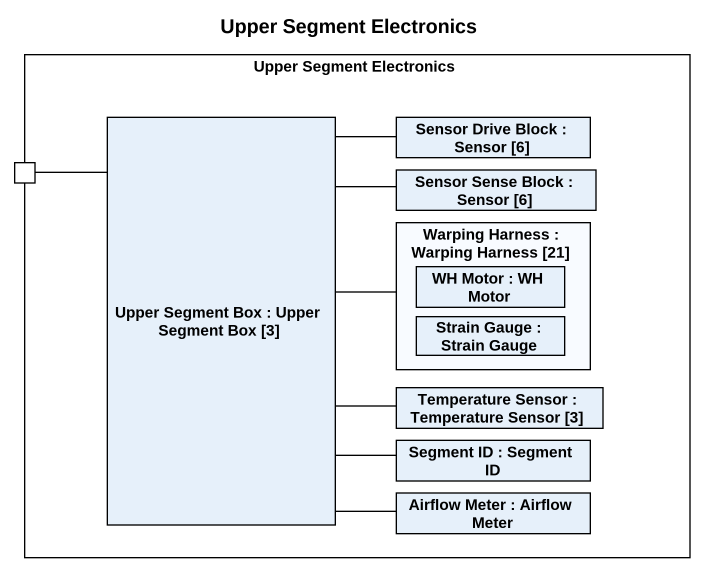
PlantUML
@startuml
title Upper Segment Electronics
rectangle "Upper Segment Electronics" as Upper_Segment_Electronics {
  rectangle "Upper Segment Box : Upper Segment Box [3]" as Upper_Segment_Box
  rectangle "Sensor Drive Block : Sensor [6]" as Sensor_Drive_Block
  port " " as port1
  rectangle "Sensor Sense Block : Sensor [6]" as Sensor_Sense_Block
  rectangle "Warping Harness : Warping Harness [21]" as Warping_Harness {
    rectangle "WH Motor : WH Motor" as WH_Motor
    rectangle "Strain Gauge : Strain Gauge" as Strain_Gauge
  }
  rectangle "Temperature Sensor : Temperature Sensor [3]" as Temperature_Sensor
  rectangle "Segment ID : Segment ID" as Segment_ID
  rectangle "Airflow Meter : Airflow Meter" as Airflow_Meter
}
Upper_Segment_Box -right- Sensor_Sense_Block
Upper_Segment_Box -right- Warping_Harness
Upper_Segment_Box -right- Temperature_Sensor
Upper_Segment_Box -- Airflow_Meter
Sensor_Drive_Block -- Upper_Segment_Box
port1 -- Upper_Segment_Box
Segment_ID -left- Upper_Segment_Box
@enduml
